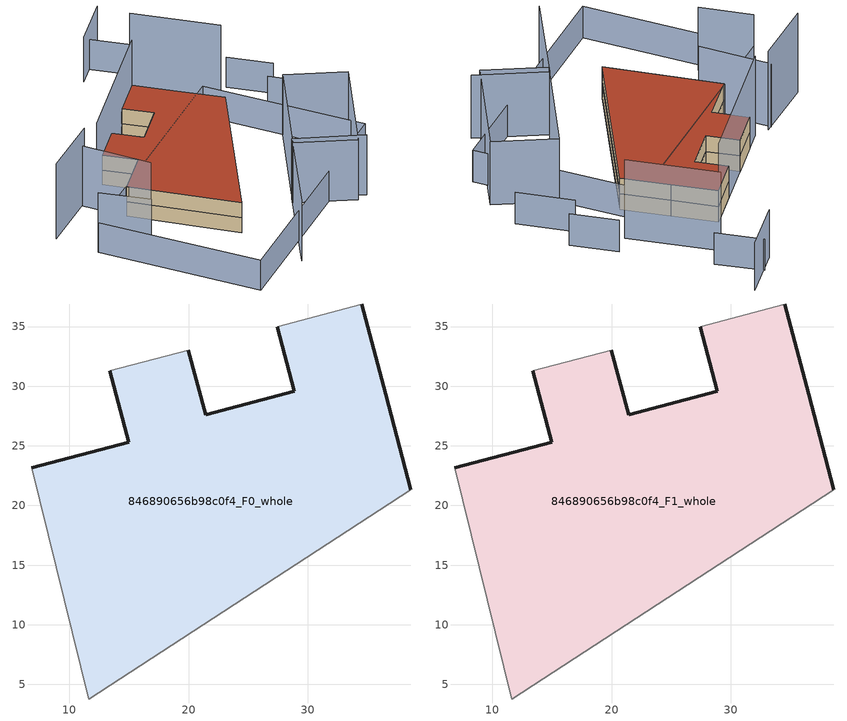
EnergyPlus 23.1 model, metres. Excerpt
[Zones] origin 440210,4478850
846890656b98c0f4_F0_whole
 floor ground (EU_floor_Construction): 34.5,36.89 36.5,29.31 38.62,21.31 11.62,3.78 6.84,23.14 14.98,25.29 13.38,31.27 19.96,33.02 21.44,27.59 28.85,29.56 27.41,34.99 z0
 wall outside (EU_wall_Construction): 27.41,34.99 28.85,29.56 21.44,27.59 19.96,33.02 / 13.38,31.27 14.98,25.29 6.84,23.14 / 38.62,21.31 36.5,29.31 34.5,36.89 z0:3
 wall adiabatic (EU_wall_Construction): 34.5,36.89 27.41,34.99 / 19.96,33.02 13.38,31.27 / 6.84,23.14 11.62,3.78 38.62,21.31 z0:3
846890656b98c0f4_F1_whole
 floor to 846890656b98c0f4_F0_whole (EU_floor_Construction): 34.5,36.89 36.5,29.31 38.62,21.31 11.62,3.78 6.84,23.14 14.98,25.29 13.38,31.27 19.96,33.02 21.44,27.59 28.85,29.56 27.41,34.99 z3
 wall outside (EU_wall_Construction): 27.41,34.99 28.85,29.56 21.44,27.59 19.96,33.02 / 13.38,31.27 14.98,25.29 6.84,23.14 / 38.62,21.31 36.5,29.31 34.5,36.89 z3:6
 wall adiabatic (EU_wall_Construction): 34.5,36.89 27.41,34.99 / 19.96,33.02 13.38,31.27 / 6.84,23.14 11.62,3.78 38.62,21.31 z3:6
 roof outside (EU_roof_Construction): 38.62,21.31 36.5,29.31 34.5,36.89 27.41,34.99 28.85,29.56 21.44,27.59 19.96,33.02 13.38,31.27 14.98,25.29 6.84,23.14 11.62,3.78 z6
shading: 8.82,-9.09 24.74,1.27 / 24.74,1.27 31.6,-9.25 / -5.02,22.17 -2.7,13.38 / 6.22,31.28 7.15,18.71 / 23.69,0.54 41.18,11.74 / 41.18,11.74 47.11,2.48 / 47.11,2.48 29.61,-8.72 / 29.61,-8.72 23.69,0.54 z0:12; 50.14,8.53 47.62,18.09 / 51.5,19.07 49.41,26.89 / 45.48,41.96 43.33,49.91 / -5.02,22.17 39.85,26.28 / 39.85,26.28 42.54,-3.14 / 42.54,-3.14 -2.33,-7.24 / -2.33,-7.24 -5.02,22.17 z0:6; 45.6,25.87 41.61,41.09 / 34.5,36.88 9.52,30.22 / 7.22,31.35 -4.63,30.34 z0:15; 49.04,51.17 39.6,48.7 z0:9
[Building]
EU S2 Campaign: North Axis=0; Terrain=City; Solar Distribution=FullExterior
[Site:Location]
Madrid: Latitude=40.5; Longitude=-3.5; Time Zone=1; Elevation=609
[SizingPeriod:WeatherFileDays]
AnnualSizingPeriod: Begin Month=1; Begin Day of Month=1; End Month=12; End Day of Month=31; Day of Week for Start Day=Monday; Use Weather File Daylight Saving Period=No; Use Weather File Rain and Snow Indicators=No
[MATERIAL]
EU_InternalMass_Material: Roughness=MediumRough; Thickness=0.1; Conductivity=1; Density=1800; Specific Heat=900; Thermal Absorptance=0.9; Solar Absorptance=0.7; Visible Absorptance=0.7
[MATERIAL:NOMASS] Roughness=MediumRough; Thermal Absorptance=0.9; Solar Absorptance=0.7; Visible Absorptance=0.7
Name | Thermal Resistance
EU_wall_NoMass | 0.609216
EU_roof_NoMass | 0.513268
EU_floor_NoMass | 0.568163
[CONSTRUCTION]
EU_wall_Construction: EU_wall_NoMass
EU_roof_Construction: EU_roof_NoMass
EU_floor_Construction: EU_floor_NoMass
EU_InternalMass_Construction: EU_InternalMass_Material
[ZONE] Type=1; Multiplier=1; Ceiling Height=autocalculate; Volume=1635.26; Floor Area=autocalculate; Part of Total Floor Area=Yes
846890656b98c0f4_F0_whole; 846890656b98c0f4_F1_whole
[INTERNALMASS] Construction=EU_InternalMass_Construction; Surface Area=545.086
Name | Zone or ZoneList
846890656b98c0f4_F0_whole_EU_InternalMass | 846890656b98c0f4_F0_whole
846890656b98c0f4_F1_whole_EU_InternalMass | 846890656b98c0f4_F1_whole
[OTHEREQUIPMENT] Fuel Type=Electricity; Design Level Calculation Method=Watts/Area; Power per Zone Floor Area=1; Fraction Latent=0; Fraction Radiant=0; Fraction Lost=0; Carbon Dioxide Generation Rate=0; EndUse Subcategory=EU_Step8_InternalGains
Name | Zone or ZoneList or Space or SpaceList | Schedule
EU_Step8_InternalGain_846890656b98c0f4_F0_whole_f000 | 846890656b98c0f4_F0_whole | EU_Step8_GainSchedule_846890656b98c0f4_F0_whole_f000
EU_Step8_InternalGain_846890656b98c0f4_F1_whole_f000 | 846890656b98c0f4_F1_whole | EU_Step8_GainSchedule_846890656b98c0f4_F1_whole_f000
[ZONEVENTILATION:DESIGNFLOWRATE] Schedule=EU_AlwaysOn; Design Flow Rate Calculation Method=AirChanges/Hour; Air Changes per Hour=0.752966; Ventilation Type=Natural; Fan Pressure Rise=0; Fan Total Efficiency=1; Constant Term Coefficient=1; Temperature Term Coefficient=0; Velocity Term Coefficient=0; Velocity Squared Term Coefficient=0; Minimum Indoor Temperature=-100; Maximum Indoor Temperature=100; Delta Temperature=-100; Minimum Outdoor Temperature=-100; Maximum Outdoor Temperature=100; Maximum Wind Speed=40
Name | Zone or ZoneList or Space or SpaceList
EU_ConstantAir_846890656b98c0f4_F0_whole | 846890656b98c0f4_F0_whole
EU_ConstantAir_846890656b98c0f4_F1_whole | 846890656b98c0f4_F1_whole
[HVACTEMPLATE:THERMOSTAT] Constant Heating Setpoint=20; Constant Cooling Setpoint=50
EU_HeatOnly_846890656b98c0f4_F0_whole; EU_HeatOnly_846890656b98c0f4_F1_whole
[HVACTEMPLATE:ZONE:IDEALLOADSAIRSYSTEM] System Availability Schedule=EU_AlwaysOn; Maximum Heating Supply Air Temperature=50; Minimum Cooling Supply Air Temperature=13; Maximum Heating Supply Air Humidity Ratio=0.0156; Minimum Cooling Supply Air Humidity Ratio=0.0077; Heating Limit=NoLimit; Cooling Limit=NoLimit; Heating Availability Schedule=EU_AlwaysOn; Cooling Availability Schedule=EU_CoolingOff; Dehumidification Control Type=ConstantSensibleHeatRatio; Cooling Sensible Heat Ratio=0.7; Dehumidification Setpoint=60; Humidification Control Type=None; Humidification Setpoint=30; Outdoor Air Method=None; Outdoor Air Flow Rate per Person=0.00944; Outdoor Air Flow Rate per Zone Floor Area=0; Outdoor Air Flow Rate per Zone=0; Demand Controlled Ventilation Type=None; Outdoor Air Economizer Type=NoEconomizer; Heat Recovery Type=None; Sensible Heat Recovery Effectiveness=0.7; Latent Heat Recovery Effectiveness=0.65
Name | Template Thermostat
846890656b98c0f4_F0_whole | EU_HeatOnly_846890656b98c0f4_F0_whole
846890656b98c0f4_F1_whole | EU_HeatOnly_846890656b98c0f4_F1_whole
[SIZING:ZONE] Zone Cooling Design Supply Air Temperature Input Method=SupplyAirTemperature; Zone Cooling Design Supply Air Temperature=13; Zone Heating Design Supply Air Temperature Input Method=SupplyAirTemperature; Zone Heating Design Supply Air Temperature=50; Zone Cooling Design Supply Air Humidity Ratio=0.008; Zone Heating Design Supply Air Humidity Ratio=0.008; Cooling Design Air Flow Method=DesignDay; Cooling Design Air Flow Rate=0; Cooling Minimum Air Flow per Zone Floor Area=0.000762; Cooling Minimum Air Flow=0; Cooling Minimum Air Flow Fraction=0.2; Heating Design Air Flow Method=DesignDay; Heating Design Air Flow Rate=0; Heating Maximum Air Flow per Zone Floor Area=0.002032; Heating Maximum Air Flow=0.141576; Heating Maximum Air Flow Fraction=0.3; Account for Dedicated Outdoor Air System=No; Dedicated Outdoor Air System Control Strategy=NeutralSupplyAir; Dedicated Outdoor Air Low Setpoint Temperature for Design=autosize; Dedicated Outdoor Air High Setpoint Temperature for Design=autosize; Zone Load Sizing Method=Sensible Load Only No Latent Load; Zone Latent Cooling Design Supply Air Humidity Ratio Input Method=HumidityRatioDifference; Zone Cooling Design Supply Air Humidity Ratio Difference=0.005; Zone Latent Heating Design Supply Air Humidity Ratio Input Method=HumidityRatioDifference; Zone Humidification Design Supply Air Humidity Ratio Difference=0.005
846890656b98c0f4_F0_whole; 846890656b98c0f4_F1_whole
[SCHEDULE:CONSTANT]
Name | Hourly Value
EU_AlwaysOn | 1
EU_CoolingOff | 0
[SCHEDULE:FILE] Column Number=1; Rows to Skip at Top=0; Number of Hours of Data=8760; Column Separator=Comma; Interpolate to Timestep=No; Minutes per Item=60; Adjust Schedule for Daylight Savings=Yes
Name | File
EU_Step8_GainSchedule_846890656b98c0f4_F0_whole_f000 | ../../schedules/846890656b98c0f4/846890656b98c0f4_F0_whole_f000_gain.csv
EU_Step8_GainSchedule_846890656b98c0f4_F1_whole_f000 | ../../schedules/846890656b98c0f4/846890656b98c0f4_F1_whole_f000_gain.csv
